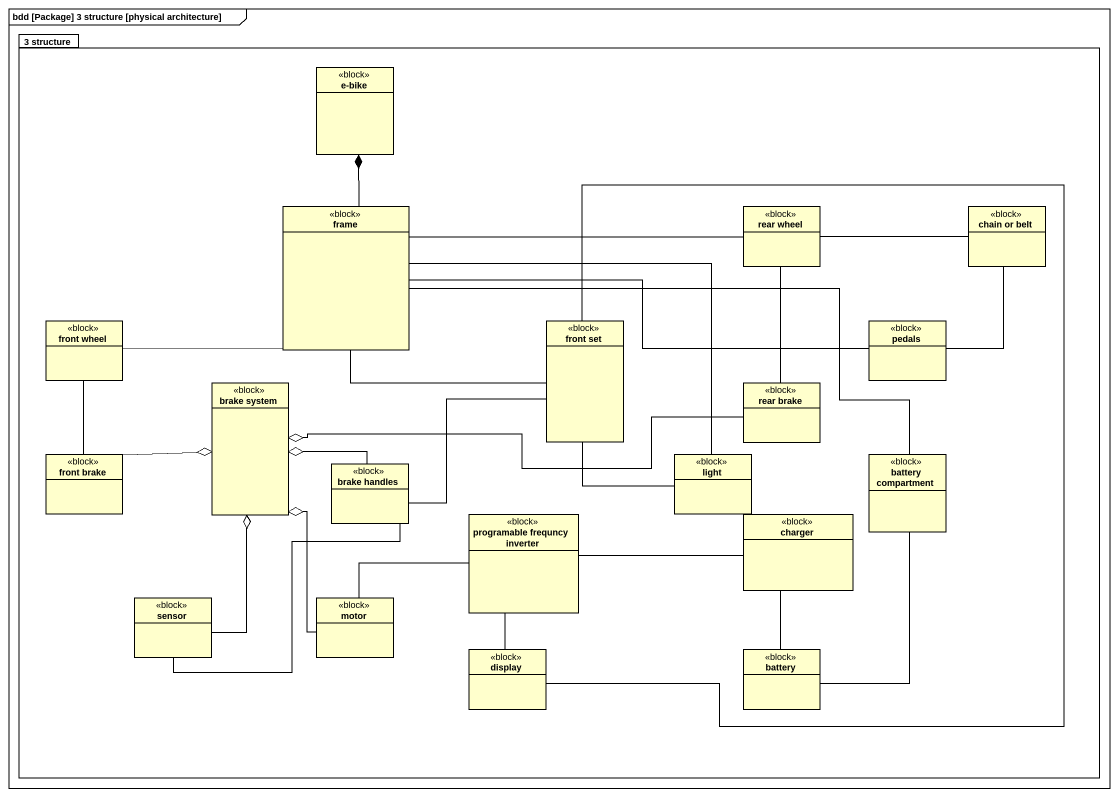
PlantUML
@startuml
mainframe bdd [Package] 3 structure [physical architecture]
hide circle
hide empty members
package "3 structure" as p3_structure {
  class "e-bike" as e_bike <<block>>
  class "frame" as frame_ <<block>>
  class "rear wheel" as rear_wheel <<block>>
  class "chain or belt" as chain_or_belt <<block>>
  class "front wheel" as front_wheel <<block>>
  class "front set" as front_set <<block>>
  class pedals <<block>>
  class "brake system" as brake_system <<block>>
  class "rear brake" as rear_brake <<block>>
  class "front brake" as front_brake <<block>>
  class "brake handles" as brake_handles <<block>>
  class light <<block>>
  class "battery compartment" as battery_compartment <<block>>
  class "programable frequncy inverter" as programable_frequncy <<block>>
  class charger <<block>>
  class sensor <<block>>
  class motor <<block>>
  class display <<block>>
  class battery <<block>>
}
frame_ -up-* e_bike
frame_ -right- rear_wheel
frame_ -left- front_wheel
frame_ -right- front_set
frame_ -right- pedals
frame_ -right- light
frame_ -right- battery_compartment
rear_wheel -- rear_brake
chain_or_belt -left- rear_wheel
front_wheel -- front_brake
front_set -left- brake_handles
front_set -- light
front_set -- display
pedals -up- chain_or_belt
rear_brake -left-o brake_system
front_brake -right-o brake_system
brake_handles -left-o brake_system
brake_handles -- sensor
battery_compartment -- battery
programable_frequncy -right- charger
programable_frequncy -left- motor
programable_frequncy -- display
charger -- battery
sensor -up-o brake_system
motor -up-o brake_system
@enduml
